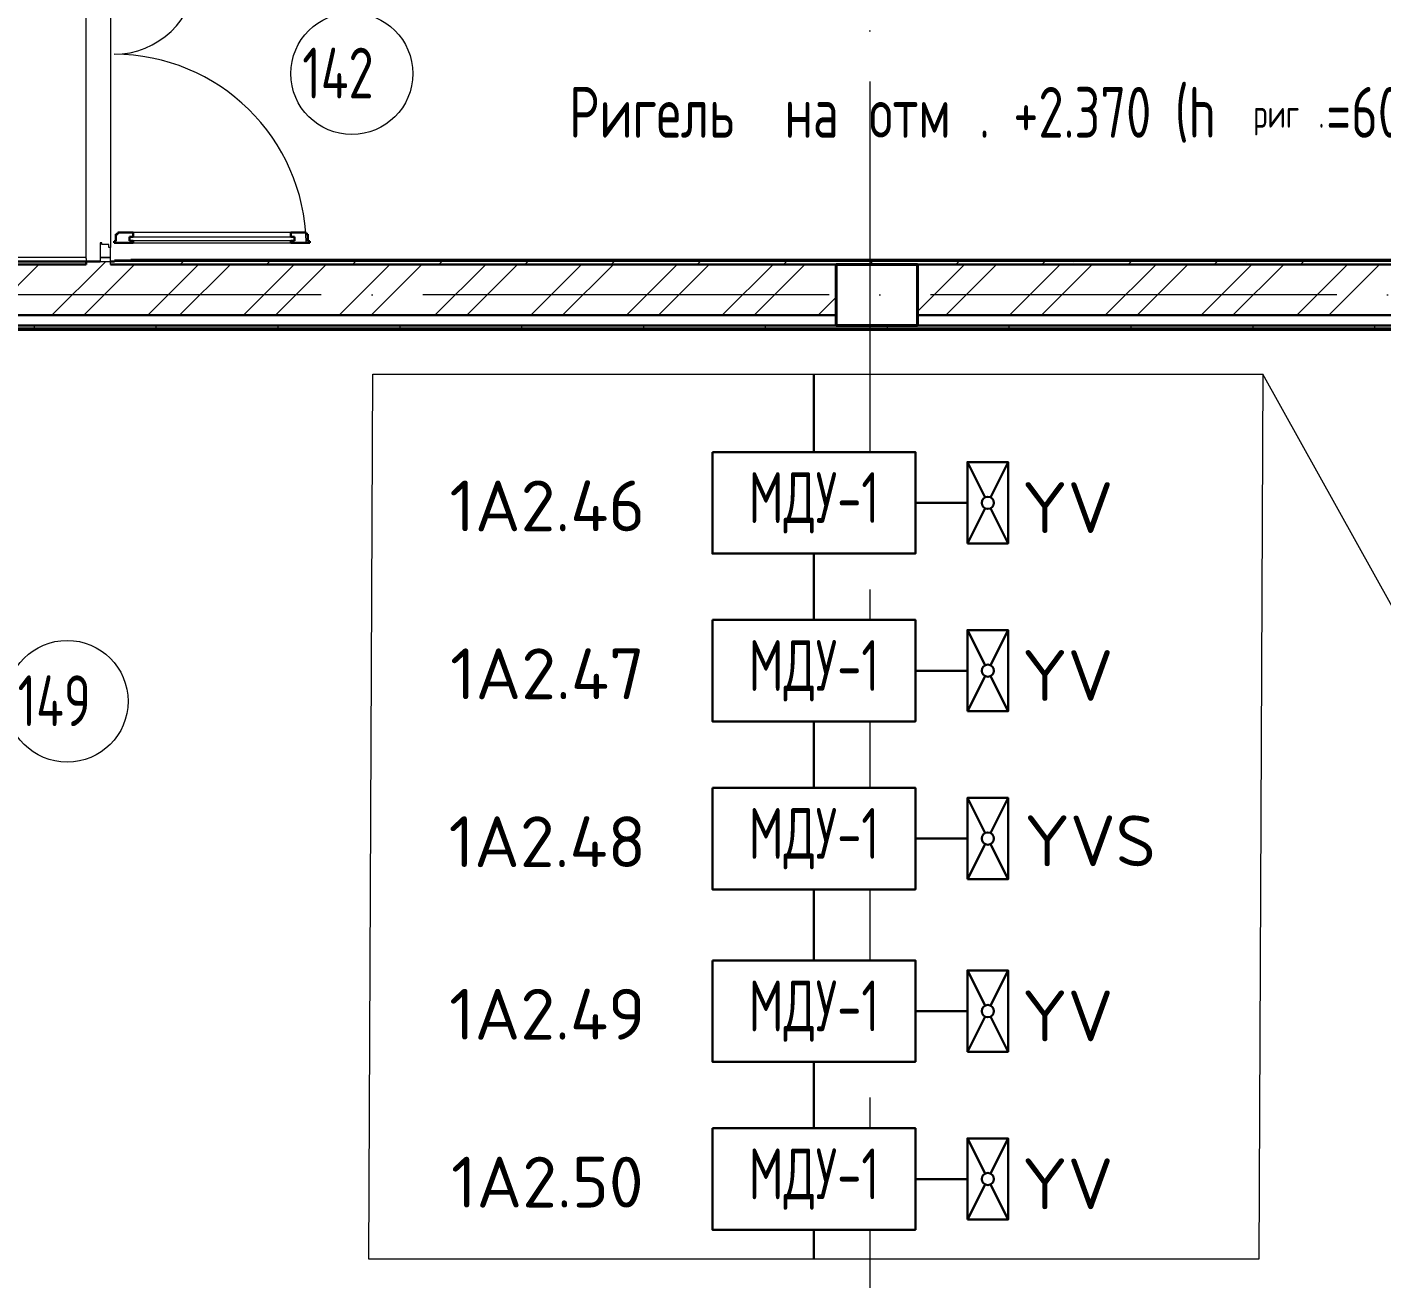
# Model space of a CAD drawing. Header units: millimetres. Extents: x -1073752 to 1436911, y -1379358 to 94781.
# Drawn here: x -1037167 to -1030497, y -881163 to -875001 of the extents above; entities that cross this region are included whole.
import ezdxf
from ezdxf.enums import TextEntityAlignment as Align

# ---------------------------------------------------------------- set-up
doc = ezdxf.new("R2010")
doc.units = ezdxf.units.MM
doc.set_wipeout_variables(frame=1)
doc.linetypes.add('ADSK_Линия сетки', pattern=[25, 20, -2.5, 0, -2.5])
for name, color, linetype, lineweight in [('RC-Дымоудаление', 1, 'Continuous', 30), ('Аннотация', 7, 'Continuous', 18), ('Двери', 252, 'Continuous', 9), ('лс', 5, 'Continuous', 30), ('Марки помещений', 7, 'Continuous', 20), ('Несущие колонны', 7, 'Continuous', 18), ('Ограждение', 252, 'Continuous', 9), ('Оси', 252, 'Continuous', 9), ('Стены наружные', 7, 'Continuous', 18), ('Стены штриховка', 7, 'Continuous', 9)]:
    doc.layers.add(name, color=color, linetype=linetype, lineweight=lineweight)
doc.layers.add('RC-Позиционные_обозначения', color=7, linetype='Continuous')
doc.layers.add('RC-Таблицы', color=7, linetype='Continuous')
doc.layers.add('Двери открывание', color=7, linetype='Continuous', lineweight=9, true_color=0xc0c0c0)
doc.styles.add('GOST Common_3', font='', dxfattribs={"height": 3.5})
doc.styles.add('GOST Common_5', font='', dxfattribs={"width": 0.9, "height": 2.5})
doc.styles.add('ISOCPEUR', font='isocpeur.ttf', dxfattribs={"height": 250})
doc.styles.add('RubezhCAD', font='isocpeur.ttf')
doc.styles.get("Standard").update_dxf_attribs({"font": 'arial.ttf'})
doc.styles.get('GOST Common_3').set_extended_font_data('GOST 2.304 type A')
doc.styles.get('GOST Common_5').set_extended_font_data('GOST 2.304 type A')

# ---------------------------------------------------------------- blocks, each defined once
blk = doc.blocks.new('1 этаж')
at = {"layer": 'Ограждение', "true_color": 0x636466}
h = blk.add_hatch(dxfattribs=at)
h.set_pattern_fill('FP_26', color=251, style=0, pattern_type=2)
h.set_pattern_definition([(0, (-32119.8, 96), (0, 600), []), (90, (-32119.8, 96), (-600, 4e-14), [])])
h.paths.add_polyline_path([(-39500.4, 21326.3), (-37050.8, 21326.3), (-37050.8, 21331.3), (-44245.8, 21331.3), (-44245.8, 21326.3), (-42370.6, 21326.3)])
at = {"layer": 'Двери', "color": 251, "true_color": 0x636466}
for p, q in [((-44387.8, 21413.3), (-44395.8, 21413.3)), ((-44395.8, 21413.3), (-44395.8, 21341.3)), ((-44387.8, 21404.3), (-44387.8, 21413.3)), ((-44251.8, 21443.3), (-43439.8, 21443.3)), ((-44251.8, 21422.3), (-44251.8, 21443.3)), ((-43439.8, 21422.3), (-44251.8, 21422.3)), ((-43457.8, 21463.3), (-44233.8, 21463.3)), ((-44233.8, 21413.3), (-43457.8, 21413.3)), ((-43439.8, 21443.3), (-43439.8, 21422.3)), ((-44353.8, 21404.3), (-44387.8, 21404.3)), ((-44353.8, 21390.3), (-44353.8, 21404.3)), ((-44345.8, 21390.3), (-44353.8, 21390.3)), ((-44345.8, 21341.3), (-44345.8, 21390.3)), ((-44345.8, 21341.3), (-44395.8, 21341.3)), ((-44395.8, 21341.3), (-44395.8, 21321.3)), ((-44395.8, 21341.3), (-44345.8, 21341.3)), ((-44395.8, 21321.3), (-44345.8, 21321.3)), ((-44345.8, 21321.3), (-44345.8, 21341.3))]:
    blk.add_line(p, q, dxfattribs=at)
at = {"layer": 'Двери', "color": 251, "lineweight": 30, "true_color": 0x636466}
for p, q in [((-44318.8, 21421.3), (-44327.8, 21421.3)), ((-44327.8, 21421.3), (-44327.8, 21413.3)), ((-44327.8, 21413.3), (-44233.8, 21413.3)), ((-44318.8, 21455.3), (-44318.8, 21421.3)), ((-44309.8, 21455.3), (-44318.8, 21455.3)), ((-44233.8, 21463.3), (-44309.8, 21463.3)), ((-44309.8, 21463.3), (-44309.8, 21455.3)), ((-44233.8, 21443.3), (-44251.8, 21443.3)), ((-44251.8, 21443.3), (-44251.8, 21422.3)), ((-44251.8, 21422.3), (-44233.8, 21422.3)), ((-44233.8, 21463.3), (-44233.8, 21443.3)), ((-44233.8, 21422.3), (-44233.8, 21413.3)), ((-43381.8, 21463.3), (-43457.8, 21463.3)), ((-43457.8, 21463.3), (-43457.8, 21443.3)), ((-43457.8, 21443.3), (-43439.8, 21443.3)), ((-43457.8, 21422.3), (-43457.8, 21413.3)), ((-43439.8, 21422.3), (-43457.8, 21422.3)), ((-43457.8, 21413.3), (-43363.8, 21413.3)), ((-43439.8, 21443.3), (-43439.8, 21422.3)), ((-43381.8, 21455.3), (-43381.8, 21463.3)), ((-43372.8, 21455.3), (-43381.8, 21455.3)), ((-43372.8, 21421.3), (-43372.8, 21455.3)), ((-43363.8, 21421.3), (-43372.8, 21421.3)), ((-43363.8, 21413.3), (-43363.8, 21421.3))]:
    blk.add_line(p, q, dxfattribs=at)
at = {"layer": 'Двери открывание', "color": 251, "true_color": 0x636466}
for centre, radius, start, end in [((-44327.8, 22747.3), 406, 270, 357.45896), ((-44327.8, 21395.3), 946, 1.09026, 90)]:
    blk.add_arc(centre, radius, start, end, dxfattribs=at)
at = {"layer": 'Марки помещений', "color": 251, "true_color": 0x636466}
for centre in [(-43157, 22246), (-44558.7, 19156)]:
    blk.add_circle(centre, 300, dxfattribs=at)
at = {"layer": 'Несущие колонны', "color": 251, "lineweight": 40, "true_color": 0x636466}
for p, q in [((-40771.9, 21306.3), (-40371.9, 21306.3)), ((-40771.9, 21006.3), (-40771.9, 21306.3)), ((-40371.9, 21306.3), (-40771.9, 21306.3)), ((-40371.9, 21306.3), (-40371.9, 21006.3)), ((-40771.9, 21056.3), (-40771.9, 21006.3)), ((-40371.9, 21006.3), (-40371.9, 21056.3)), ((-40371.9, 21006.3), (-40771.9, 21006.3))]:
    blk.add_line(p, q, dxfattribs=at)
at = {"layer": 'Несущие колонны', "color": 251, "true_color": 0x636466}
for p, q in [((-40771.9, 21306.3), (-40771.9, 21056.3)), ((-40371.9, 21056.3), (-40371.9, 21306.3)), ((-40771.9, 21006.3), (-40371.9, 21006.3))]:
    blk.add_line(p, q, dxfattribs=at)
at = {"layer": 'Ограждение', "color": 251, "true_color": 0x636466}
for p, q in [((-44465.8, 21341.3), (-58420.8, 21341.3)), ((-44465.8, 21336.3), (-44465.8, 21341.3)), ((-44465.8, 21336.3), (-44465.8, 21321.3)), ((-44245.8, 21326.2), (-44245.8, 21331.3)), ((-37050.8, 21331.3), (-44245.8, 21331.3)), ((-37220.8, 20981.3), (-52910.8, 20981.3))]:
    blk.add_line(p, q, dxfattribs=at)
at = {"layer": 'Оси', "color": 251, "linetype": 'ADSK_Линия сетки', "ltscale": 100, "true_color": 0x636466}
for p, q in [((-40605.8, 32206.9), (-40605.8, 10956.3)), ((-805.8, 21156.3), (-72528.1, 21156.3))]:
    blk.add_line(p, q, dxfattribs=at)
at = {"layer": 'Стены наружные', "color": 251, "true_color": 0x636466}
for p, q in [((-44465.8, 21341.1), (-44465.8, 22821.3)), ((-44345.8, 22752.3), (-44345.8, 21390.3)), ((-40771.9, 21056.3), (-40771.9, 21306.3)), ((-40371.9, 21306.3), (-40371.9, 21056.3)), ((-40371.9, 21006.3), (-40771.9, 21006.3))]:
    blk.add_line(p, q, dxfattribs=at)
at = {"layer": 'Стены наружные', "color": 251, "lineweight": 30, "true_color": 0x636466}
for p, q in [((-58455.8, 21306.3), (-44465.8, 21306.3)), ((-44395.8, 21321.3), (-58440.8, 21321.3)), ((-44465.8, 21321.3), (-44465.8, 21306.3)), ((-44325.8, 21321.3), (-44345.8, 21321.3)), ((-37135.8, 21306.3), (-44345.8, 21306.3)), ((-37050.8, 21326.3), (-44325.8, 21326.3)), ((-44325.8, 21326.3), (-44325.8, 21321.3)), ((-46343.8, 21056.3), (-40771.9, 21056.3)), ((-40371.9, 21056.3), (-37195.8, 21056.3)), ((-52920.8, 20991.3), (-37210.8, 20991.3)), ((-40771.9, 21006.3), (-46343.8, 21006.3)), ((-37195.8, 21006.3), (-40371.9, 21006.3))]:
    blk.add_line(p, q, dxfattribs=at)
at = {"layer": 'Стены наружные', "color": 251, "linetype": 'Continuous', "lineweight": 9, "true_color": 0x636466}
for p, q in [((-44947.8, 21056.3), (-44697.8, 21306.3)), ((-44633.5, 21056.3), (-44383.5, 21306.3)), ((-44476.3, 21056.3), (-44226.3, 21306.3)), ((-44383.5, 21306.3), (-44368.5, 21321.3)), ((-44270, 21321.3), (-44265, 21326.3)), ((-44199.3, 21321.3), (-44194.3, 21326.3)), ((-44162, 21056.3), (-43912, 21306.3)), ((-44128.6, 21321.3), (-44123.6, 21326.3)), ((-44057.9, 21321.3), (-44052.9, 21326.3)), ((-44004.8, 21056.3), (-43754.8, 21306.3)), ((-44002.2, 21306.3), (-43987.2, 21321.3)), ((-43987.2, 21321.3), (-43982.2, 21326.3)), ((-43916.4, 21321.3), (-43911.4, 21326.3)), ((-43845.7, 21321.3), (-43840.7, 21326.3)), ((-43775, 21321.3), (-43770, 21326.3)), ((-43704.3, 21321.3), (-43699.3, 21326.3)), ((-43690.5, 21056.3), (-43440.5, 21306.3)), ((-43633.6, 21321.3), (-43628.6, 21326.3)), ((-43577.9, 21306.3), (-43562.9, 21321.3)), ((-43562.9, 21321.3), (-43557.9, 21326.3)), ((-43533.4, 21056.3), (-43283.4, 21306.3)), ((-43492.2, 21321.3), (-43487.2, 21326.3)), ((-43421.5, 21321.3), (-43416.5, 21326.3)), ((-43350.8, 21321.3), (-43345.8, 21326.3)), ((-43280, 21321.3), (-43275, 21326.3)), ((-43219.1, 21056.3), (-42969.1, 21306.3)), ((-43209.3, 21321.3), (-43204.3, 21326.3)), ((-43153.6, 21306.3), (-43138.6, 21321.3)), ((-43138.6, 21321.3), (-43133.6, 21326.3)), ((-43067.9, 21321.3), (-43062.9, 21326.3)), ((-43061.9, 21056.3), (-42811.9, 21306.3)), ((-42997.2, 21321.3), (-42992.2, 21326.3)), ((-42926.5, 21321.3), (-42921.5, 21326.3)), ((-42855.8, 21321.3), (-42850.8, 21326.3)), ((-42785.1, 21321.3), (-42780.1, 21326.3)), ((-42747.6, 21056.3), (-42497.6, 21306.3)), ((-42729.4, 21306.3), (-42714.4, 21321.3)), ((-42714.4, 21321.3), (-42709.4, 21326.3)), ((-42643.6, 21321.3), (-42638.6, 21326.3)), ((-42590.5, 21056.3), (-42340.5, 21306.3)), ((-42572.9, 21321.3), (-42567.9, 21326.3)), ((-42502.2, 21321.3), (-42497.2, 21326.3)), ((-42431.5, 21321.3), (-42426.5, 21326.3)), ((-42360.8, 21321.3), (-42355.8, 21326.3)), ((-42305.1, 21306.3), (-42290.1, 21321.3)), ((-42290.1, 21321.3), (-42285.1, 21326.3)), ((-42276.1, 21056.3), (-42026.1, 21306.3)), ((-42219.4, 21321.3), (-42214.4, 21326.3)), ((-42148.7, 21321.3), (-42143.7, 21326.3)), ((-42119, 21056.3), (-41869, 21306.3)), ((-42078, 21321.3), (-42073, 21326.3)), ((-42007.3, 21321.3), (-42002.3, 21326.3)), ((-41936.5, 21321.3), (-41931.5, 21326.3)), ((-41880.8, 21306.3), (-41865.8, 21321.3)), ((-41865.8, 21321.3), (-41860.8, 21326.3)), ((-41804.7, 21056.3), (-41554.7, 21306.3)), ((-41795.1, 21321.3), (-41790.1, 21326.3)), ((-41724.4, 21321.3), (-41719.4, 21326.3)), ((-41653.7, 21321.3), (-41648.7, 21326.3)), ((-41647.5, 21056.3), (-41397.5, 21306.3)), ((-41583, 21321.3), (-41578, 21326.3)), ((-41512.3, 21321.3), (-41507.3, 21326.3)), ((-41456.6, 21306.3), (-41441.6, 21321.3)), ((-41441.6, 21321.3), (-41436.6, 21326.3)), ((-41370.9, 21321.3), (-41365.9, 21326.3)), ((-41333.2, 21056.3), (-41083.2, 21306.3)), ((-41300.1, 21321.3), (-41295.1, 21326.3)), ((-41229.4, 21321.3), (-41224.4, 21326.3)), ((-41176.1, 21056.3), (-40926.1, 21306.3)), ((-41158.7, 21321.3), (-41153.7, 21326.3)), ((-41088, 21321.3), (-41083, 21326.3)), ((-41032.3, 21306.3), (-41017.3, 21321.3)), ((-41017.3, 21321.3), (-41012.3, 21326.3)), ((-40946.6, 21321.3), (-40941.6, 21326.3)), ((-40875.9, 21321.3), (-40870.9, 21326.3)), ((-40805.2, 21321.3), (-40800.2, 21326.3)), ((-40734.5, 21321.3), (-40729.5, 21326.3)), ((-40663.8, 21321.3), (-40658.8, 21326.3)), ((-40608, 21306.3), (-40593, 21321.3)), ((-40593, 21321.3), (-40588, 21326.3)), ((-40522.3, 21321.3), (-40517.3, 21326.3)), ((-40451.6, 21321.3), (-40446.6, 21326.3)), ((-40380.9, 21321.3), (-40375.9, 21326.3)), ((-40371.9, 21074.7), (-40140.3, 21306.3)), ((-40310.2, 21321.3), (-40305.2, 21326.3)), ((-40239.5, 21321.3), (-40234.5, 21326.3)), ((-40233.1, 21056.3), (-39983.1, 21306.3)), ((-40183.8, 21306.3), (-40168.8, 21321.3)), ((-40168.8, 21321.3), (-40163.8, 21326.3)), ((-40098.1, 21321.3), (-40093.1, 21326.3)), ((-40027.4, 21321.3), (-40022.4, 21326.3)), ((-39956.6, 21321.3), (-39951.6, 21326.3)), ((-39918.8, 21056.3), (-39668.8, 21306.3)), ((-39885.9, 21321.3), (-39880.9, 21326.3)), ((-39815.2, 21321.3), (-39810.2, 21326.3)), ((-39761.7, 21056.3), (-39511.7, 21306.3)), ((-39759.5, 21306.3), (-39744.5, 21321.3)), ((-39744.5, 21321.3), (-39739.5, 21326.3)), ((-39673.8, 21321.3), (-39668.8, 21326.3)), ((-39603.1, 21321.3), (-39598.1, 21326.3)), ((-39532.4, 21321.3), (-39527.4, 21326.3)), ((-39461.7, 21321.3), (-39456.7, 21326.3)), ((-39447.4, 21056.3), (-39197.4, 21306.3)), ((-39391, 21321.3), (-39386, 21326.3)), ((-39335.2, 21306.3), (-39320.2, 21321.3)), ((-39320.2, 21321.3), (-39315.2, 21326.3)), ((-39290.2, 21056.3), (-39040.2, 21306.3)), ((-39249.5, 21321.3), (-39244.5, 21326.3)), ((-39178.8, 21321.3), (-39173.8, 21326.3)), ((-39108.1, 21321.3), (-39103.1, 21326.3)), ((-39037.4, 21321.3), (-39032.4, 21326.3)), ((-38975.9, 21056.3), (-38725.9, 21306.3)), ((-38966.7, 21321.3), (-38961.7, 21326.3)), ((-38911, 21306.3), (-38896, 21321.3)), ((-38896, 21321.3), (-38891, 21326.3)), ((-38825.3, 21321.3), (-38820.3, 21326.3)), ((-38818.7, 21056.3), (-38568.7, 21306.3)), ((-38754.6, 21321.3), (-38749.6, 21326.3)), ((-38683.9, 21321.3), (-38678.9, 21326.3)), ((-38613.1, 21321.3), (-38608.1, 21326.3)), ((-38542.4, 21321.3), (-38537.4, 21326.3)), ((-38504.4, 21056.3), (-38254.4, 21306.3)), ((-38486.7, 21306.3), (-38471.7, 21321.3)), ((-38471.7, 21321.3), (-38466.7, 21326.3)), ((-38401, 21321.3), (-38396, 21326.3)), ((-38347.3, 21056.3), (-38097.3, 21306.3)), ((-38330.3, 21321.3), (-38325.3, 21326.3)), ((-38259.6, 21321.3), (-38254.6, 21326.3)), ((-38188.9, 21321.3), (-38183.9, 21326.3)), ((-38118.2, 21321.3), (-38113.2, 21326.3)), ((-40861.8, 21056.3), (-40771.9, 21146.1)), ((-44719.8, 20991.3), (-44719.8, 21006.3)), ((-44119.8, 20991.3), (-44119.8, 21006.3)), ((-43519.8, 20991.3), (-43519.8, 21006.3)), ((-42919.8, 20991.3), (-42919.8, 21006.3)), ((-42319.8, 20991.3), (-42319.8, 21006.3)), ((-41719.8, 20991.3), (-41719.8, 21006.3)), ((-41119.8, 20991.3), (-41119.8, 21006.3)), ((-40519.8, 20991.3), (-40519.8, 21006.3)), ((-39919.8, 20991.3), (-39919.8, 21006.3)), ((-39319.8, 20991.3), (-39319.8, 21006.3)), ((-38719.8, 20991.3), (-38719.8, 21006.3)), ((-38119.8, 20991.3), (-38119.8, 21006.3))]:
    blk.add_line(p, q, dxfattribs=at)
at = {"layer": 'Стены штриховка', "color": 251, "true_color": 0x636466}
for p, q in [((-44345.8, 21306.3), (-44345.8, 21321.3)), ((-37050.8, 21321.3), (-44325.8, 21321.3))]:
    blk.add_line(p, q, dxfattribs=at)
at = {"layer": 'Аннотация', "color": 251, "true_color": 0x636466, "width": 0.9}
for s, height, style, p in [('Ригель', 250, 'GOST Common_3', (-42086.8, 21930.4)), ('. +2.370 (h', 250, 'GOST Common_3', (-40068.7, 21930.4)), ('=600', 250, 'GOST Common_3', (-38360.1, 21930.4)), ('на', 250, 'GOST Common_3', (-41027.1, 21930.4)), ('отм', 250, 'GOST Common_3', (-40610.4, 21930.4)), ('риг', 138.75, 'GOST Common_5', (-38719.2, 21979.6)), ('.', 138.8, 'GOST Common_5', (-38397.8, 21979.6))]:
    blk.add_text(s, height=height, dxfattribs=dict(at, style=style)).set_placement(p)
at = {"layer": 'Марки помещений', "color": 251, "true_color": 0x636466, "style": 'GOST Common_3', "width": 0.9}
for s, p in [('142', (-43400.5, 22123.7)), ('149', (-44802.1, 19033.7))]:
    blk.add_text(s, height=250, dxfattribs=at).set_placement(p)
blk = doc.blocks.new('A$C122646C6')
at = {"color": 1, "lineweight": 30}
for points in [[(0, 200), (400, 200), (400, 0), (0, 0), (0, 200)], [(0, 200), (173.2, 113.4)], [(400, 200), (226.8, 113.4)], [(173.2, 86.6), (0, 0)], [(226.8, 86.6), (400, 0)]]:
    blk.add_lwpolyline(points, dxfattribs=at)
blk.add_circle((200, 100), 30, dxfattribs=at)
blk = doc.blocks.new('A$C73BA6E17')
at = {"color": 5, "lineweight": 30}
for points in [[(0, 200), (400, 200), (400, 0), (0, 0), (0, 200)], [(0, 200), (173.2, 113.4)], [(400, 200), (226.8, 113.4)], [(173.2, 86.6), (0, 0)], [(226.8, 86.6), (400, 0)]]:
    blk.add_lwpolyline(points, dxfattribs=at)
blk.add_circle((200, 100), 30, dxfattribs=at)
blk = doc.blocks.new('RC-UGO-MDU-01')
at = {"layer": 'RC-Дымоудаление'}
blk.add_point((0, 0), dxfattribs=at)
blk.add_attdef('PSTN', text='', height=2.5, dxfattribs=at).set_placement((5.821, 2.37), align=Align.BOTTOM_CENTER)
blk.add_wipeout([(4.998, 2.498), (4.998, -2.498), (-4.998, -2.498), (-4.998, 2.498)]).dxf.layer = 'RC-Дымоудаление'
blk.add_wipeout([(-4.998, -2.498), (-4.998, 2.498), (4.998, 2.498), (4.998, -2.498)]).dxf.layer = 'RC-Дымоудаление'
blk.add_lwpolyline([(-4.998, 2.498), (4.998, 2.498), (4.998, -2.498), (-4.998, -2.498), (-4.998, 2.498)], close=True, dxfattribs=at)
at = {"layer": 'RC-Дымоудаление', "ltscale": 100, "style": 'ISOCPEUR', "width": 0.7}
blk.add_text('МДУ-1', height=2.5, dxfattribs=at).set_placement((0, 0), align=Align.MIDDLE)

msp = doc.modelspace()

# ---------------------------------------------------------------- linework, layer by layer
at = {"layer": 'лс', "color": 0, "lineweight": 20}
msp.add_line((-1028802.3, -880807.5), (-1031083.4, -876709.4), dxfattribs=at)
msp.add_lwpolyline([(-1035465, -876709.4), (-1031083.4, -876709.4), (-1031102.7, -881065.8), (-1035484.3, -881065.8)], close=True, dxfattribs=at)
at = {"layer": 'лс'}
msp.add_lwpolyline([(-1033293.5, -881065.8), (-1033293.5, -876709.4)], dxfattribs=at)
at = {"layer": 'лс', "color": 11}
for points in [[(-1032537.3, -877342.4), (-1032793.7, -877342.4)], [(-1032537.3, -878169), (-1032793.7, -878169)], [(-1032537.3, -878995.6), (-1032793.7, -878995.6)], [(-1032537.3, -879844.8), (-1032793.7, -879844.8)], [(-1032537.3, -880671.5), (-1032793.7, -880671.5)]]:
    msp.add_lwpolyline(points, dxfattribs=at)

# ---------------------------------------------------------------- block references
msp.add_blockref('1 этаж', (-992411.4, -897475.7))
for name, p, rotation in [('A$C122646C6', (-1032337.3, -877542.4), 90), ('A$C122646C6', (-1032337.3, -878369), 90), ('A$C73BA6E17', (-1032337.3, -879195.6), 89.99999999999997), ('A$C122646C6', (-1032337.3, -880044.8), 90), ('A$C122646C6', (-1032337.3, -880871.5), 90)]:
    msp.add_blockref(name, p, dxfattribs=dict(rotation=rotation))

# ---------------------------------------------------------------- texts
at = {"layer": 'RC-Таблицы', "linetype": 'Continuous', "lineweight": 40, "char_height": 250, "width": 2400, "attachment_point": 5, "style": 'RubezhCAD'}
for s, insert in [('YV', (-1032044.1, -877366)), ('YV', (-1032044.1, -878192.6)), ('YVS', (-1031933.8, -879006.5)), ('YV', (-1032044.1, -879868.4)), ('YV', (-1032044.1, -880695))]:
    msp.add_mtext(s, dxfattribs=dict(at, insert=insert))

# ---------------------------------------------------------------- next in the draw order: block references
at = {"layer": 'RC-Дымоудаление', "color": 4, "linetype": 'Continuous', "lineweight": 40, "ltscale": 15}
ref = msp.add_blockref('RC-UGO-MDU-01', (-1033293.5, -877342.4), dxfattribs=dict(at, xscale=100, yscale=100, zscale=100))
ref.add_attrib('PSTN', '1А2.46', dxfattribs={"layer": 'RC-Позиционные_обозначения', "height": 250, "style": 'RubezhCAD'}).set_placement((-1034605.7, -877557.7), align=Align.BOTTOM_CENTER)
ref = msp.add_blockref('RC-UGO-MDU-01', (-1033293.5, -878169), dxfattribs=dict(at, xscale=100, yscale=100, zscale=100))
ref.add_attrib('PSTN', '1А2.47', dxfattribs={"layer": 'RC-Позиционные_обозначения', "height": 250, "style": 'RubezhCAD'}).set_placement((-1034605.7, -878384.3), align=Align.BOTTOM_CENTER)
ref = msp.add_blockref('RC-UGO-MDU-01', (-1033293.5, -878995.6), dxfattribs=dict(at, xscale=100, yscale=100, zscale=100))
ref.add_attrib('PSTN', '1А2.48', dxfattribs={"layer": 'RC-Позиционные_обозначения', "height": 250, "style": 'RubezhCAD'}).set_placement((-1034605.7, -879210.9), align=Align.BOTTOM_CENTER)
ref = msp.add_blockref('RC-UGO-MDU-01', (-1033293.5, -879844.8), dxfattribs=dict(at, xscale=100, yscale=100, zscale=100))
ref.add_attrib('PSTN', '1А2.49', dxfattribs={"layer": 'RC-Позиционные_обозначения', "height": 250, "style": 'RubezhCAD'}).set_placement((-1034605.7, -880060.2), align=Align.BOTTOM_CENTER)
ref = msp.add_blockref('RC-UGO-MDU-01', (-1033293.5, -880671.5), dxfattribs=dict(at, xscale=100, yscale=100, zscale=100))
ref.add_attrib('PSTN', '1А2.50', dxfattribs={"layer": 'RC-Позиционные_обозначения', "height": 250, "style": 'RubezhCAD'}).set_placement((-1034605.7, -880886.8), align=Align.BOTTOM_CENTER)

doc.saveas('drawing.dxf')
